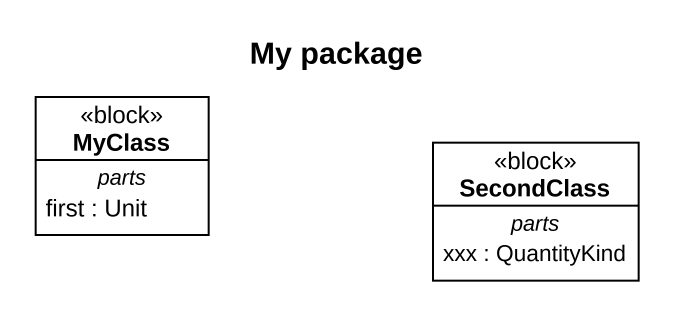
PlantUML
@startuml
title My package
hide circle
hide empty members
class MyClass <<block>> {
  -- parts --
  first : Unit
}
class SecondClass <<block>> {
  -- parts --
  xxx : QuantityKind
}
@enduml
